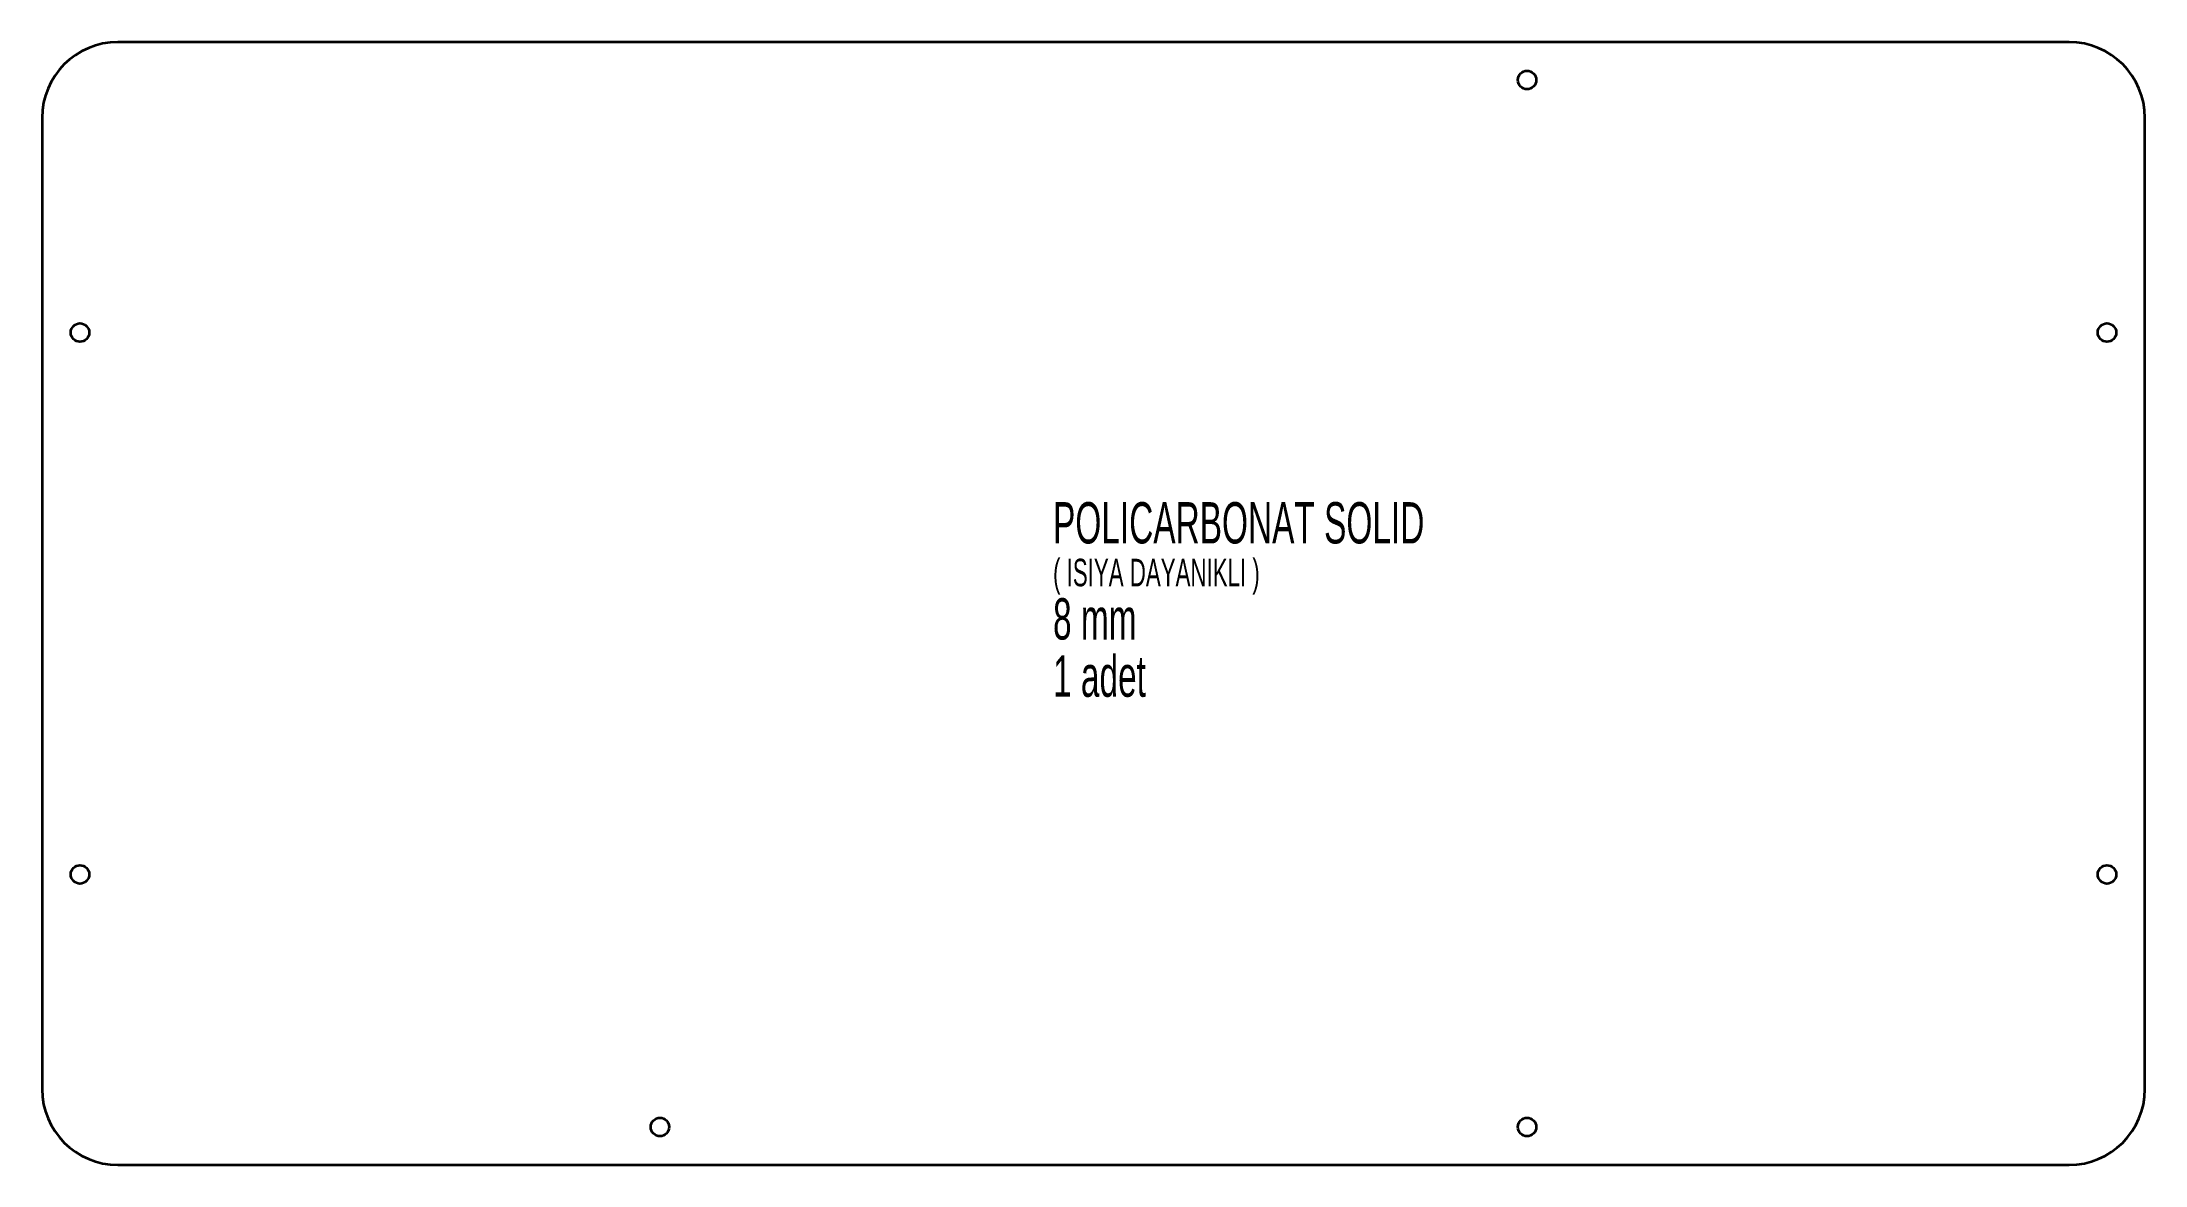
# Model space of a CAD drawing. Header units: millimetres. Extents: x -140 to 830, y -156 to 362.
import ezdxf

# ---------------------------------------------------------------- set-up
doc = ezdxf.new("R2010")
doc.units = ezdxf.units.MM
doc.styles.add('SLDTEXTSTYLE0', font='TXT', dxfattribs={"width": 0.605})

msp = doc.modelspace()

# ---------------------------------------------------------------- linework, layer by layer
at = {"color": 7, "linetype": 'Continuous', "lineweight": 35}
for p, q in [((795.13, 361.52), (-104.87, 361.52)), ((-139.87, 326.52), (-139.87, -121.48)), ((830.13, -121.48), (830.13, 326.52)), ((-104.87, -156.48), (795.13, -156.48))]:
    msp.add_line(p, q, dxfattribs=at)
for centre in [(545.13, 344.02), (-122.37, 227.52), (812.63, 227.52), (-122.37, -22.48), (812.63, -22.48), (145.13, -138.98), (545.13, -138.98)]:
    msp.add_circle(centre, 4.25, dxfattribs=at)
for centre, start, end in [((-104.87, 326.52), 90, 180), ((795.13, 326.52), 0, 90), ((-104.87, -121.48), 180, 270), ((795.13, -121.48), 270, 0)]:
    msp.add_arc(centre, 35, start, end, dxfattribs=at)

# ---------------------------------------------------------------- texts
at = {"color": 7, "linetype": 'Continuous', "lineweight": 0, "attachment_point": 1, "style": 'SLDTEXTSTYLE0'}
for s, insert, char_height in [('POLICARBONAT SOLID', (326.47, 149.27), 19.05), ('( ISIYA DAYANIKLI )', (326.47, 123.15), 12.7), ('8 mm', (326.47, 104.94), 19.05), ('1 adet', (326.47, 78.54), 19.05)]:
    msp.add_mtext(s, dxfattribs=dict(at, insert=insert, char_height=char_height))

doc.saveas('drawing.dxf')
